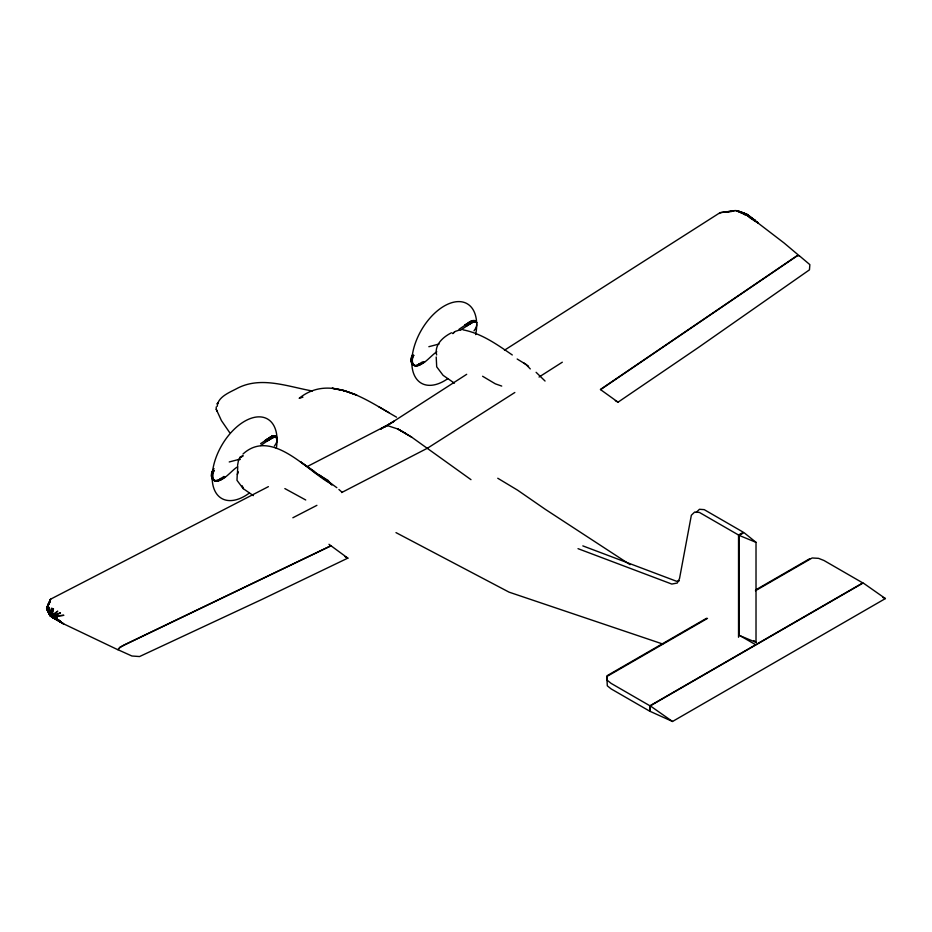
<?xml version="1.0" encoding="UTF-8"?>
<svg xmlns="http://www.w3.org/2000/svg" width="932" height="932" viewBox="0 0 932 932"><rect width="100%" height="100%" fill="white"/><g stroke="black" fill="none" stroke-linecap="round" stroke-linejoin="round"><path stroke-width="1.4" d="M237.753 466.186L237.415 474.353L238.289 471.848M237.264 474.143L236.984 480.318L243.217 488.636L253.364 495.626M275.394 436.106L277.142 437.9L275.394 436.106C279.239 438.366 276.408 443.504 274.381 446.055M237.59 465.254L238.569 459.919L240.34 456.971L242.553 455.806M60.906 621.714L50.27 615.901L50.06 612.837L50.969 616.471L60.906 621.714L49.792 615.318L50.083 614.503L52.099 615.132L53.45 608.736L51.54 614.852L60.906 621.714L50.27 615.901L46.728 608.969L50.573 599.183L268.393 486.644M49.245 603.563L50.188 600.01L46.6 608.27L49.792 615.318L59.345 620.456M48.79 603.086L46.821 607.757L49.687 614.666L57.388 618.906L49.792 615.318L46.728 608.969L50.573 599.183L49.734 602.748L48.79 603.086L46.6 608.27M46.728 608.969L50.188 600.01M719.644 213.498L719.947 212.729L727.193 211.622L719.947 212.729L504.457 350.211M384.916 426.996L466.687 374.315M220.663 478.466L216.993 481.25L213.195 480.201C210.178 477.009 211.226 471.639 214.034 468.645M415.206 365.915C411.292 364.167 411.793 358.471 413.738 355.383L412.468 354.952C410.663 357.9 410.231 362.315 412.818 364.948L416.604 366.008L419.19 363.888M212.857 470.194L214.127 470.625C212.181 473.712 211.68 479.421 215.595 481.157M217.261 406.317C217.61 397.218 228.969 392.663 236.099 388.959C260.144 375.561 287.464 386.57 312.348 390.986M217.261 403.952L217.983 402.927L217.144 403.707M473.992 330.802C476.019 328.25 478.85 323.124 475.005 320.853L476.753 322.658L474.178 320.503L471.476 320.969L459.08 329.264M213.195 480.201L213.638 479.654L212.356 479.223L213.067 478.396L211.785 477.965L212.741 477.021L211.459 476.59L212.659 475.518L211.378 475.087L212.834 473.887L211.552 473.456L213.3 472.233L212.03 471.802L214.127 470.625M412.818 364.948L413.249 364.412L411.979 363.981L412.678 363.154L411.396 362.723L412.352 361.767L411.07 361.348L412.27 360.276L411 359.845L412.445 358.645L411.163 358.214L412.923 356.979L411.641 356.548L413.738 355.383M696.157 512.472L699.466 509.28L704.208 509.641L743.34 532.242L738.54 535.015L699.408 512.425L694.666 512.052L691.358 515.245L679.533 578.504L677.261 583.048L671.797 584.061L578.015 548.657M452.847 333.633L454.816 331.757L452.777 333.307M237.171 467.037C230.425 471.429 222.993 482.578 214.476 480.632M436.782 351.783C430.036 356.175 422.604 367.336 414.088 365.379M50.969 616.471L52.903 614.805L51.843 617.031L56.805 617.893M242.972 454.035C272.028 427.427 308.026 471.953 331.512 484.069L300.384 461.748L314.701 471.709M260.611 443.667L271.864 436.211L274.567 435.745L276.676 437.143L273.391 435.78L265.212 440.323L271.864 436.211L275.849 436.793L274.567 435.745M260.739 445.543L270.618 438.599L274.672 436.828L273.391 435.78M460.35 330.301L472.745 322.018L476.287 321.901L474.178 320.503M52.099 615.132L57.749 611.159L52.751 615.528L51.54 614.852L51.808 608.048L50.701 614.549L54.464 616.704L63.854 615.295L53.497 616.017L50.701 614.549L49.245 607.373L50.083 614.503L55.757 617.671L49.687 614.666L48.231 607.314L50.083 614.503L54.464 616.704M223.948 476.45L219.94 479.176L221.21 479.607L214.313 480.726M416.604 366.008L424.829 361.639L418.282 365.659L417 365.228L422.557 361.884M600.627 389.599L797.431 255.706M618.044 402.181L697.975 347.787L809.454 269.849L809.861 264.641L799.435 255.834L797.186 255.601L600.383 389.494L618.044 402.181L615.33 400.667M239.827 457.833L243.275 455.841M514.837 392.488L427.59 448.129L341.613 492.562M539.045 377.041L562.311 362.198M271.864 436.211L273.134 437.259L266.494 441.36L274.672 436.828M471.476 320.969L472.745 322.018L466.105 326.118L474.283 321.587L471.476 320.969L464.823 325.07L473.002 320.538L475.46 321.54M380.617 429.07L394.178 421.229L380.757 429.058M739.192 535.411L744.004 532.638L756.015 542.342L756.015 642.346L739.192 635.403L739.192 535.411L756.015 542.342M706.572 618.266L607.105 675.7L607.105 680.267M755.619 589.956L809.687 558.734M755.433 590.725L812.156 557.977L818.564 558.35L823.97 560.493L862.776 582.908L649.93 705.792L649.93 711.302L611.124 688.899L607.314 685.824L606.79 676.55L707.528 618.382M650.28 705.874L863.172 582.966L885.4 598.565L672.508 721.485L650.28 711.431L650.28 705.874L672.508 721.485M451.519 332.771C443.306 336.825 434.114 344.758 436.63 354.964M307.921 466.21L385.3 426.215L387.945 425.773L398.022 429.07L411.699 437.166L470.975 479.654M292.858 517.773L316.903 505.342M328.961 544.288L347.822 558.128L262.276 599.264L139.555 656.547L131.89 656L118.061 649.755L120.123 647.344L124.34 645.026L331.163 545.768M330.918 545.733L124.096 644.979L119.879 647.297L117.816 649.721L63.562 623.823L52.332 617.333L54.522 615.831L51.843 617.031L63.562 623.823L58.763 621.05M455.317 331.396L459.581 329.986M238.569 459.919L240.305 459.371M302.923 397.172L299.184 398.279C330.732 372.882 368.187 401.179 396.554 417.175M428.848 346.704L439.065 344.025M229.237 461.957L239.454 459.278M417 365.228L420.821 364.365L419.551 363.934M679.335 580.787L676.597 581.288L582.826 545.884M726.331 211.913L734.731 210.609L726.331 211.913L731.48 211.552M472.745 322.018L468.959 322.309L470.229 323.357M273.134 437.259L269.348 437.562L270.618 438.599M240.34 456.971L241.26 456.913M57.003 618.009L52.332 617.333L56.968 617.858M413.925 365.484L415.322 365.577M463.006 329.846C481.39 333.295 497.187 344.572 512.297 354.976M740.462 212.636L750.237 216.713L755.479 220.698L750.33 218.018M747.208 214.593L742.571 213.055L746.555 214.197L750.237 216.713L744.575 213.545L736.49 210.597L746.555 214.197L740.591 212.007L747.208 214.593L747.581 216.166L747.953 215.071L745.996 213.906L738.983 211.308L747.953 215.071L751.052 218.542C747.93 212.95 740.789 212.776 735.511 210.516L744.214 213.684L751.903 217.937L748.14 216.119M217.389 480.469L218.671 480.9L225.218 476.881L216.993 481.25L215.711 480.819M662.78 644.035L509.047 592.146L395.983 532.615M501.731 386.081L495.323 383.833L482.601 376.26M882.79 597.389L885.4 598.565M305.731 499.995L284.854 488.578M748.932 215.758L744.575 213.545L744.878 214.873M750.54 218.065L755.479 220.698L749.316 217.144M314.41 472.279L328.076 480.388L331.862 485.141M747.942 216.236L753.895 219.463M750.773 218.111L755.479 220.698M406.445 433.834L398.022 429.07L411.699 437.166M756.225 221.653L784.103 243.007L799.19 255.729M345.423 556.754L347.822 558.128M345.19 556.719L347.589 558.093M753.196 219.894L758.194 222.783L753.394 220.01L755.235 221.094M739.822 635.577L755.689 644.734M649.93 705.792L611.124 683.389L607.314 680.302L606.79 676.55M63.562 623.823L52.332 617.333L54.86 618.801M753.499 220.069L758.194 222.783M378.578 406.608L388.819 412.596M517.167 359.018L525.846 364.354L530.296 368.921M497.758 478.244L517.563 490.15L545.325 509.338L630.067 564.652M454.42 383.168L443.108 375.351L436.7 366.835L436.211 356.979M523.889 363.014L528.526 366.229M319.478 475.029L336.848 487.692M753.837 640.575L756.015 642.346M473.002 320.538L474.283 321.587M276.035 437.889L277.317 438.937M338.898 489.486L341.962 492.166M536.11 372.311L545.057 381.037M47.206 609.866L48.918 611.858L50.27 615.901L46.821 607.757M229.656 432.588L221.443 420.623L216.236 409.299L216.236 406.935M216.236 409.299L217.144 411.292M242.192 486.387L243.217 488.636L242.262 485.933M48.429 603.75L48.65 604.752M738.54 535.015L738.54 637.267M249.205 493.156A45.878 26.492 -60 0 1 212.181 478.326A45.878 26.492 -60 0 1 247.702 419.656A45.878 26.492 -60 0 1 276.303 448.397M447.686 378.73A45.878 26.492 -60 0 1 411.921 365.262A45.878 26.492 -60 0 1 442.269 307.222A45.878 26.492 -60 0 1 476.66 323.311M476.683 324.744A45.878 26.492 -60 0 1 475.67 334.611M60.417 612.895L53.497 616.017L52.751 615.528L60.417 612.895M343.78 390.555L332.165 388.236L344.875 390.869L343.78 390.555L356.595 395.04L343.78 390.555"/></g></svg>
